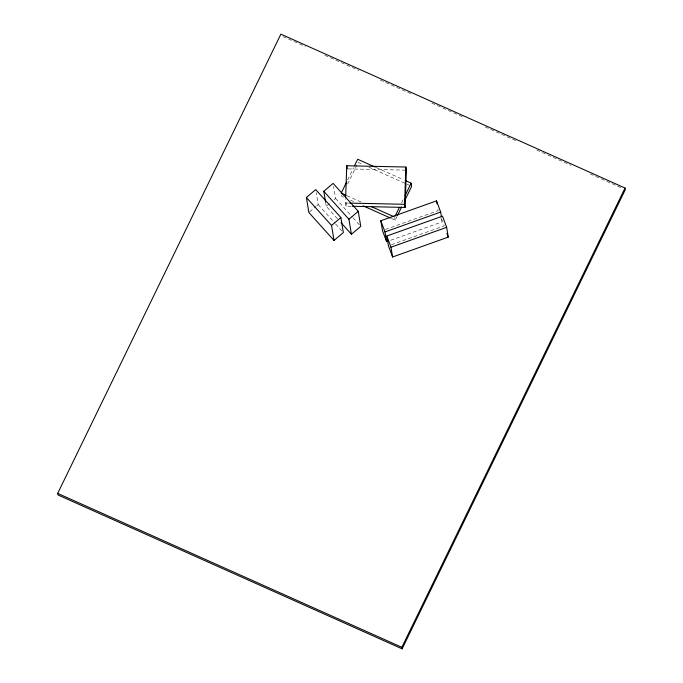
<?xml version="1.0" encoding="UTF-8"?>
<svg xmlns="http://www.w3.org/2000/svg" width="683" height="683" viewBox="0 0 683 683"><rect width="100%" height="100%" fill="white"/><g stroke="black" fill="none" stroke-linecap="round" stroke-linejoin="round"><path stroke-width="0.51" stroke-dasharray="3.42 2.56" d="M351.267 206.257L345.991 206.146L345.615 198.762M345.991 206.146L346.17 200.819M347.621 179.962L353.563 167.728M347.681 184.034L358.199 162.392L363.057 164.56M401.544 202.928L403.832 198.224M391.316 218.432L395.201 220.165L397.028 216.409M309.647 211.85L315.862 206.59M316.639 205.933L318.201 204.618L316.212 192.606M337.453 218.722L326.269 206.3L329.377 203.662M334.047 199.718L335.601 198.403L333.611 186.391M385.434 229.462L438.136 210.646L437.812 208.691M390.582 240.296L442.285 221.83L441.799 218.901M391.419 244.736L444.121 225.919L443.796 223.964M348.33 168.906L406.376 170.161M345.47 203.013L348.637 203.09M283.086 36.583L305.446 46.581M324.886 55.28L358.916 70.494M380.303 80.056L412.387 94.408M431.835 103.099L463.919 117.442M485.306 127.012L517.39 141.355M536.829 150.047L570.86 165.269M590.3 173.96L622.384 188.303M376.154 167.523L403.371 179.689M368.888 167.173L405.83 183.693M406.803 184.128L410.688 185.861M347.049 195.739L361.631 202.262M343.686 197.131L341.739 196.26L341.389 194.177M350.49 200.17L355.348 202.347M335.601 198.403L352.368 217.04M353.068 217.817L360.052 225.578M318.201 204.618L334.969 223.256M335.669 224.033L342.653 231.793M440.902 218.108L442.285 221.83M394.68 217.04L395.201 220.165M325.774 203.295L326.269 206.3"/><path stroke-width="1.02" d="M345.649 197.694L346.751 165.747L405.856 167.028L406.376 170.161L405.096 207.427L352.317 206.283M405.096 207.427L404.575 204.294L405.856 167.028M57.696 493.391L280.875 34.15L625.047 188.047L625.304 189.609L402.125 648.85L57.953 494.953L57.696 493.391L401.86 647.288L402.125 648.85M346.708 181.84L341.218 193.135L346.085 195.304M354.477 165.849L357.679 159.259L375.18 167.087M395.141 216.101L399.256 207.632M405.198 195.398L411.14 183.172L405.309 180.56M397.489 215.461L401.604 207M404.806 200.409L411.661 186.297L411.14 183.172M401.86 647.288L625.047 188.047M306.385 197.498L315.708 189.601L340.868 217.553L343.353 232.57L334.021 240.459L308.87 212.507L306.385 197.498L331.537 225.45L334.021 240.459M325.603 202.296L323.785 191.283L333.116 183.386L358.268 211.337L360.752 226.355L351.421 234.252L340.945 222.598M331.537 225.45L340.868 217.553M351.421 234.252L348.936 219.234L358.268 211.337M388.593 241.005L386.604 241.714L382.454 230.53L380.832 220.754L436.514 200.87L440.663 212.054L441.474 216.946M386.604 241.714L384.981 231.938L440.663 212.054M386.826 236.028L442.507 216.144L446.656 227.328L448.27 237.103L392.588 256.987L388.439 245.803L386.826 236.028L390.975 247.212L392.588 256.987M390.975 247.212L446.656 227.328M349.687 203.107L404.575 204.294M371.356 206.608L393.715 216.605M363.125 205.822L390.343 217.997M323.785 191.283L348.936 219.234M446.887 233.373L448.27 237.103M380.832 220.754L384.981 231.938M436.514 200.87L437 203.807M346.751 165.747L347.271 168.88"/></g></svg>
